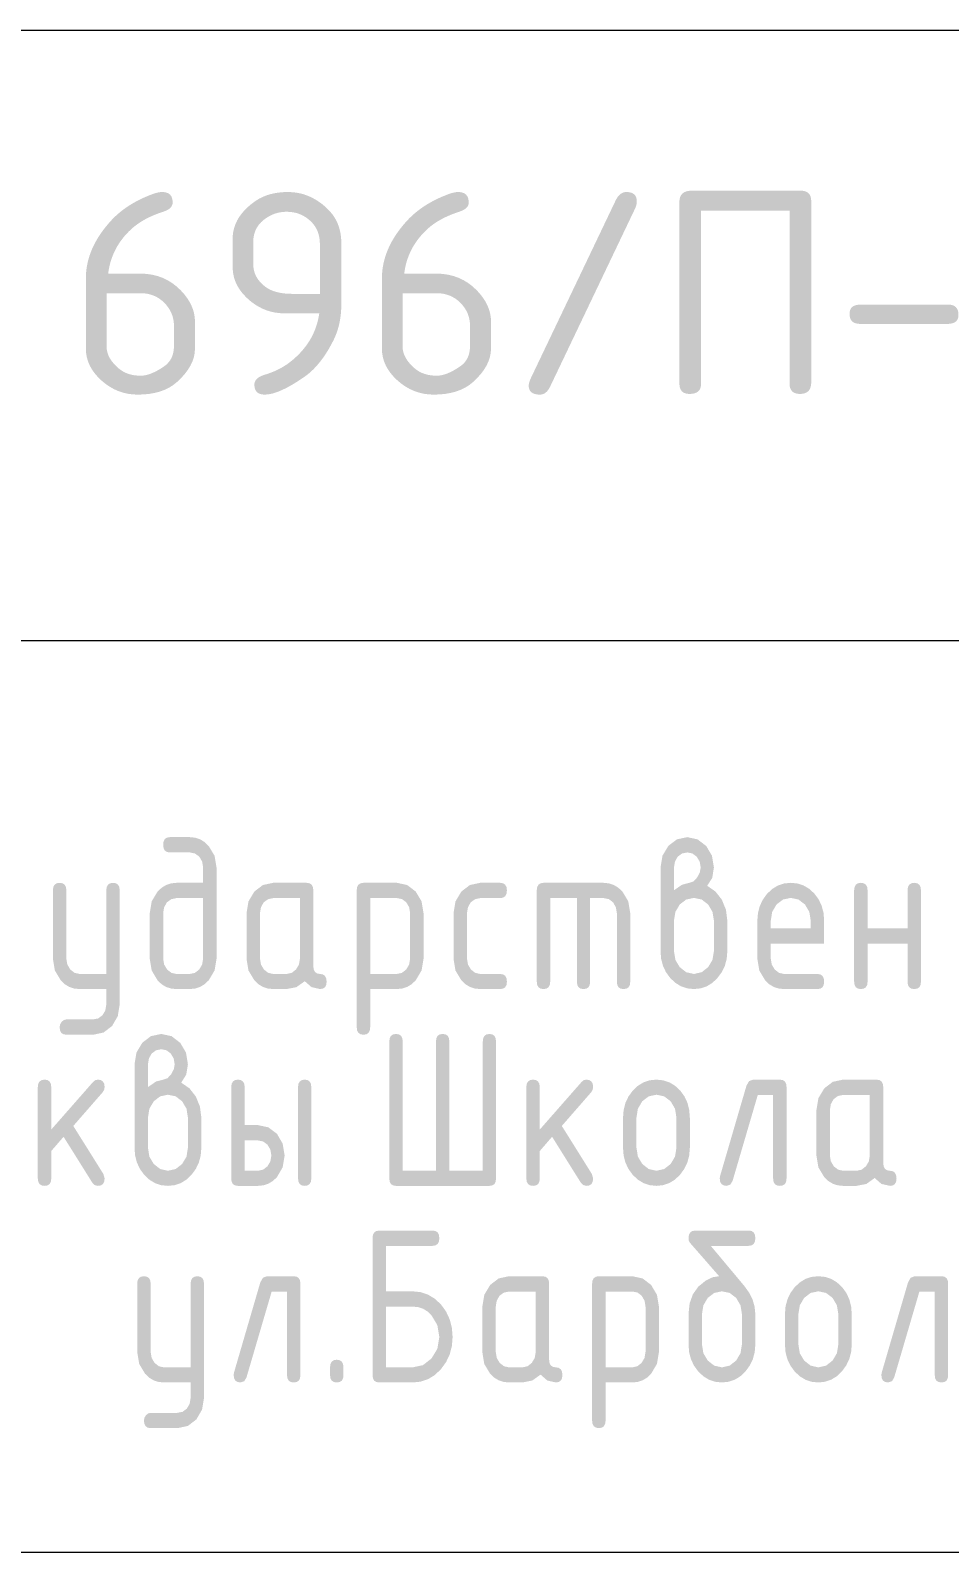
# Model space of a CAD drawing. Header units: millimetres. Extents: x 0 to 1189, y 0 to 841.
# Drawn here: x 1104.73 to 1119.83, y 34.96 to 59.98 of the extents above; entities that cross this region are included whole.
import ezdxf

# ---------------------------------------------------------------- set-up
doc = ezdxf.new("R2010")
doc.units = ezdxf.units.MM

msp = doc.modelspace()

# ---------------------------------------------------------------- hatches: boundary and pattern name
h = msp.add_hatch(color=7)
h.paths.add_polyline_path([(1107.783413, 46.220747), (1107.783413, 44.722544), (1107.751235, 44.528792), (1107.654979, 44.366459), (1107.58712, 44.302673), (1107.512697, 44.258008), (1107.43197, 44.231739), (1107.345196, 44.223143), (1107.124159, 44.223143), (1107.035525, 44.231739), (1106.954178, 44.258008), (1106.880375, 44.302673), (1106.814376, 44.366459), (1106.717638, 44.528792), (1106.685392, 44.722544), (1106.685392, 45.469992), (1106.717638, 45.663744), (1106.814376, 45.826077), (1106.881538, 45.888235), (1106.955212, 45.933082), (1107.035913, 45.960255), (1107.124159, 45.969393), (1107.562926, 45.969393), (1107.562926, 46.220747), (1107.547148, 46.31783), (1107.50119, 46.39879), (1107.430221, 46.450949), (1107.345196, 46.468794), (1107.013916, 46.468794), (1106.967356, 46.476649), (1106.933714, 46.500213), (1106.913302, 46.539488), (1106.906429, 46.594471), (1106.913302, 46.649455), (1106.933714, 46.688729), (1106.967356, 46.712294), (1107.013916, 46.720148), (1107.345196, 46.720148), (1107.43383, 46.711036), (1107.515177, 46.68363), (1107.58898, 46.637828), (1107.654979, 46.573525), (1107.751235, 46.414293)])
h.paths.add_polyline_path([(1107.562926, 44.722544), (1107.562926, 45.718039), (1107.124159, 45.718039), (1107.039065, 45.699987), (1106.967614, 45.648035), (1106.921932, 45.566868), (1106.906429, 45.469992), (1106.906429, 44.722544), (1106.922345, 44.626908), (1106.970921, 44.544502), (1107.041959, 44.489449), (1107.124159, 44.47119), (1107.345196, 44.47119), (1107.428637, 44.489449), (1107.498434, 44.544502), (1107.546803, 44.625668)])
h = msp.add_hatch(color=7)
h.paths.add_polyline_path([(1115.301877, 45.847023), (1115.434995, 45.938387), (1115.556538, 45.969393), (1115.622684, 45.992062), (1115.682215, 46.056485), (1115.726313, 46.138823), (1115.740644, 46.220747), (1115.724521, 46.31783), (1115.676152, 46.39879), (1115.604907, 46.452189), (1115.519607, 46.468794), (1115.434513, 46.450949), (1115.363062, 46.39879), (1115.31738, 46.31783), (1115.301877, 46.220747)])
h.paths.add_polyline_path([(1115.848131, 45.920335), (1115.984006, 45.826215), (1116.090115, 45.689927), (1116.156398, 45.525389), (1116.17886, 45.347622), (1116.17886, 44.844914), (1116.168568, 44.72052), (1116.137864, 44.605066), (1116.087005, 44.499431), (1116.016252, 44.404493), (1115.933087, 44.324765), (1115.840414, 44.268136), (1115.739059, 44.234348), (1115.62985, 44.223143), (1115.519426, 44.234348), (1115.417839, 44.268136), (1115.32483, 44.324765), (1115.240141, 44.404493), (1115.170136, 44.500826), (1115.120389, 44.606307), (1115.090692, 44.720985), (1115.080839, 44.844914), (1115.080839, 46.220747), (1115.113086, 46.414706), (1115.209824, 46.576832), (1115.350659, 46.684044), (1115.519607, 46.720148), (1115.689795, 46.68363), (1115.832697, 46.573525), (1115.926542, 46.414293), (1115.958374, 46.220747), (1115.930745, 46.050904)])
h.paths.add_polyline_path([(1115.958374, 44.848221), (1115.958374, 45.347622), (1115.935154, 45.491007), (1115.863565, 45.613308), (1115.756836, 45.694819), (1115.62985, 45.721346), (1115.503139, 45.694819), (1115.396686, 45.613308), (1115.325097, 45.491007), (1115.301877, 45.347622), (1115.301877, 44.848221), (1115.325097, 44.702425), (1115.396686, 44.583087), (1115.503139, 44.499647), (1115.62985, 44.47119), (1115.756836, 44.499647), (1115.863565, 44.583087), (1115.935154, 44.703872)])
h = msp.add_hatch(color=7)
h.dxf.hatch_style = 2
h.paths.add_polyline_path([(1105.971832, 43.96793), (1105.971832, 44.223143), (1105.533065, 44.223143), (1105.444431, 44.231739), (1105.363084, 44.258008), (1105.289281, 44.302673), (1105.223282, 44.366459), (1105.126543, 44.528792), (1105.094297, 44.722544), (1105.094297, 45.847023), (1105.101222, 45.900095), (1105.121996, 45.938387), (1105.156619, 45.96159), (1105.205092, 45.969393), (1105.253245, 45.96159), (1105.287705, 45.938387), (1105.308419, 45.900095), (1105.315335, 45.847023), (1105.315335, 44.722544), (1105.331251, 44.626908), (1105.379827, 44.544502), (1105.450865, 44.489449), (1105.533065, 44.47119), (1105.971832, 44.47119), (1105.971832, 45.847023), (1105.978748, 45.900095), (1105.999462, 45.938387), (1106.033921, 45.96159), (1106.082075, 45.969393), (1106.130462, 45.96159), (1106.164895, 45.938387), (1106.18548, 45.900095), (1106.192318, 45.847023), (1106.192318, 43.971789), (1106.160486, 43.77783), (1106.066641, 43.615704), (1105.926839, 43.508493), (1105.756858, 43.472388), (1105.315335, 43.472388), (1105.266948, 43.480243), (1105.232515, 43.503807), (1105.21193, 43.543081), (1105.205092, 43.598065), (1105.212602, 43.643058), (1105.238716, 43.685157), (1105.273511, 43.713751), (1105.315335, 43.723742), (1105.754102, 43.723742), (1105.839127, 43.740347), (1105.910096, 43.793746), (1105.956054, 43.871743)])
h = msp.add_hatch(color=7)
h.paths.add_polyline_path([(1109.154021, 45.718039), (1108.715253, 45.718039), (1108.630159, 45.699987), (1108.558708, 45.648035), (1108.513026, 45.566868), (1108.497523, 45.469992), (1108.497523, 44.722544), (1108.51344, 44.626908), (1108.562015, 44.544502), (1108.633053, 44.489449), (1108.715253, 44.47119), (1108.936291, 44.47119), (1109.019731, 44.489449), (1109.089529, 44.544502), (1109.137898, 44.625668), (1109.154021, 44.722544)])
h.paths.add_polyline_path([(1109.592788, 44.345513), (1109.585915, 44.291046), (1109.565503, 44.252909), (1109.531862, 44.230481), (1109.485301, 44.223143), (1109.344741, 44.254976), (1109.233947, 44.352128), (1109.097728, 44.254976), (1108.936291, 44.223143), (1108.715253, 44.223143), (1108.62662, 44.231739), (1108.545272, 44.258008), (1108.47147, 44.302673), (1108.40547, 44.366459), (1108.308732, 44.527345), (1108.276486, 44.722544), (1108.276486, 45.469992), (1108.308732, 45.663744), (1108.40547, 45.826077), (1108.545272, 45.933082), (1108.715253, 45.969393), (1109.264264, 45.969393), (1109.31265, 45.96159), (1109.347084, 45.938387), (1109.367668, 45.900095), (1109.374507, 45.847023), (1109.374507, 44.596867), (1109.381431, 44.541883), (1109.402205, 44.502609), (1109.436829, 44.479045), (1109.485301, 44.47119), (1109.531862, 44.463335), (1109.565503, 44.439771), (1109.585915, 44.400497)])
h = msp.add_hatch(color=7)
h.paths.add_polyline_path([(1110.087568, 45.847023), (1110.094493, 45.900095), (1110.115267, 45.938387), (1110.14989, 45.96159), (1110.198363, 45.969393), (1110.747373, 45.969393), (1110.917354, 45.933082), (1111.057156, 45.826077), (1111.153412, 45.663744), (1111.185589, 45.469992), (1111.185589, 44.722544), (1111.153412, 44.528792), (1111.057156, 44.366459), (1110.991157, 44.302673), (1110.917354, 44.258008), (1110.836007, 44.231739), (1110.747373, 44.223143), (1110.308606, 44.223143), (1110.308606, 43.594758), (1110.30169, 43.541686), (1110.280976, 43.503394), (1110.246517, 43.480191), (1110.198363, 43.472388), (1110.14989, 43.480191), (1110.115267, 43.503394), (1110.094493, 43.541686), (1110.087568, 43.594758)])
h.paths.add_polyline_path([(1110.308606, 45.718039), (1110.308606, 44.47119), (1110.747373, 44.47119), (1110.830813, 44.489449), (1110.900611, 44.544502), (1110.94898, 44.625668), (1110.965103, 44.722544), (1110.965103, 45.469992), (1110.949325, 45.566868), (1110.903367, 45.648035), (1110.832398, 45.701434), (1110.747373, 45.718039)])
h = msp.add_hatch(color=7)
h.dxf.hatch_style = 2
h.paths.add_polyline_path([(1111.8997, 45.469992), (1111.8997, 44.722544), (1111.915616, 44.626908), (1111.964192, 44.544502), (1112.03523, 44.489449), (1112.11743, 44.47119), (1112.445954, 44.47119), (1112.494108, 44.463335), (1112.528568, 44.439771), (1112.549281, 44.400497), (1112.556197, 44.345513), (1112.549281, 44.291046), (1112.528568, 44.252909), (1112.494108, 44.230481), (1112.445954, 44.223143), (1112.11743, 44.223143), (1112.028796, 44.231739), (1111.947449, 44.258008), (1111.873647, 44.302673), (1111.807647, 44.366459), (1111.710909, 44.527345), (1111.678663, 44.722544), (1111.678663, 45.469992), (1111.710909, 45.663744), (1111.807647, 45.826077), (1111.947449, 45.933082), (1112.11743, 45.969393), (1112.445954, 45.969393), (1112.494108, 45.961538), (1112.528568, 45.937974), (1112.549281, 45.8987), (1112.556197, 45.843716), (1112.549281, 45.788732), (1112.528568, 45.749458), (1112.494108, 45.725894), (1112.445954, 45.718039), (1112.11743, 45.718039), (1112.032336, 45.699987), (1111.960885, 45.648035), (1111.915203, 45.566868)])
h = msp.add_hatch(color=7)
h.dxf.hatch_style = 2
h.paths.add_polyline_path([(1113.157465, 45.969393), (1114.144691, 45.969393), (1114.233179, 45.960255), (1114.313914, 45.933082), (1114.387622, 45.888235), (1114.455025, 45.826077), (1114.551281, 45.663744), (1114.583459, 45.469992), (1114.583459, 44.345513), (1114.576543, 44.291046), (1114.555829, 44.252909), (1114.521369, 44.230481), (1114.473216, 44.223143), (1114.424829, 44.230481), (1114.390396, 44.252909), (1114.369811, 44.291046), (1114.362973, 44.345513), (1114.362973, 45.469992), (1114.347194, 45.566868), (1114.301236, 45.648035), (1114.230199, 45.701434), (1114.144691, 45.718039), (1113.924205, 45.718039), (1113.924205, 44.345513), (1113.917289, 44.291046), (1113.896576, 44.252909), (1113.862116, 44.230481), (1113.813962, 44.223143), (1113.767169, 44.230481), (1113.733554, 44.252909), (1113.713271, 44.291046), (1113.706475, 44.345513), (1113.706475, 45.718039), (1113.267708, 45.718039), (1113.267708, 44.345513), (1113.260792, 44.291046), (1113.240078, 44.252909), (1113.205619, 44.230481), (1113.157465, 44.223143), (1113.108992, 44.230481), (1113.074369, 44.252909), (1113.053595, 44.291046), (1113.04667, 44.345513), (1113.04667, 45.847023), (1113.053595, 45.900095), (1113.074369, 45.938387), (1113.108992, 45.96159)])
h = msp.add_hatch(color=7)
h.paths.add_polyline_path([(1117.220944, 45.721346), (1117.094234, 45.694819), (1116.98778, 45.613308), (1116.916191, 45.492247), (1116.892971, 45.347622), (1116.892971, 45.221945), (1117.549468, 45.221945), (1117.549468, 45.347622), (1117.526249, 45.492247), (1117.454659, 45.613308), (1117.34793, 45.694819)])
h.paths.add_polyline_path([(1116.892971, 44.970591), (1116.892971, 44.722544), (1116.908887, 44.626908), (1116.957463, 44.544502), (1117.028501, 44.489449), (1117.110701, 44.47119), (1117.659712, 44.47119), (1117.708098, 44.463335), (1117.742532, 44.439771), (1117.763116, 44.400497), (1117.769955, 44.345513), (1117.763116, 44.291046), (1117.742532, 44.252909), (1117.708098, 44.230481), (1117.659712, 44.223143), (1117.110701, 44.223143), (1117.022067, 44.231739), (1116.94072, 44.258008), (1116.866918, 44.302673), (1116.800918, 44.366459), (1116.70418, 44.527345), (1116.671934, 44.722544), (1116.671934, 45.344315), (1116.681787, 45.470156), (1116.711483, 45.585816), (1116.761231, 45.691658), (1116.831235, 45.788043), (1116.915924, 45.867771), (1117.008933, 45.9244), (1117.11052, 45.958188), (1117.220944, 45.969393), (1117.331601, 45.95824), (1117.433162, 45.924814), (1117.526042, 45.869167), (1117.610653, 45.791351), (1117.68089, 45.694965), (1117.730612, 45.589124), (1117.760179, 45.473463), (1117.769955, 45.347622), (1117.769955, 44.970591)])
h = msp.add_hatch(color=7)
h.dxf.hatch_style = 2
h.paths.add_polyline_path([(1118.484065, 44.970591), (1118.484065, 44.345513), (1118.477149, 44.291046), (1118.456436, 44.252909), (1118.421976, 44.230481), (1118.373822, 44.223143), (1118.32535, 44.230481), (1118.290727, 44.252909), (1118.269953, 44.291046), (1118.263028, 44.345513), (1118.263028, 45.847023), (1118.269953, 45.900095), (1118.290727, 45.938387), (1118.32535, 45.96159), (1118.373822, 45.969393), (1118.421976, 45.96159), (1118.456436, 45.938387), (1118.477149, 45.900095), (1118.484065, 45.847023), (1118.484065, 45.221945), (1119.140563, 45.221945), (1119.140563, 45.847023), (1119.147479, 45.900095), (1119.168192, 45.938387), (1119.202652, 45.96159), (1119.250806, 45.969393), (1119.299192, 45.96159), (1119.333626, 45.938387), (1119.35421, 45.900095), (1119.361049, 45.847023), (1119.361049, 44.345513), (1119.35421, 44.291046), (1119.333626, 44.252909), (1119.299192, 44.230481), (1119.250806, 44.223143), (1119.202652, 44.230481), (1119.168192, 44.252909), (1119.147479, 44.291046), (1119.140563, 44.345513), (1119.140563, 44.970591)])
h = msp.add_hatch(color=7)
h.paths.add_polyline_path([(1106.656624, 42.612044), (1106.789743, 42.703408), (1106.911286, 42.734414), (1106.977432, 42.757083), (1107.036963, 42.821506), (1107.08106, 42.903844), (1107.095392, 42.985768), (1107.079269, 43.082851), (1107.0309, 43.163811), (1106.959655, 43.21721), (1106.874354, 43.233815), (1106.789261, 43.215969), (1106.717809, 43.163811), (1106.672127, 43.082851), (1106.656624, 42.985768)])
h.paths.add_polyline_path([(1107.202879, 42.685356), (1107.338753, 42.591236), (1107.444862, 42.454948), (1107.511146, 42.29041), (1107.533608, 42.112643), (1107.533608, 41.609935), (1107.523316, 41.485541), (1107.492611, 41.370087), (1107.441753, 41.264452), (1107.370999, 41.169514), (1107.287835, 41.089786), (1107.195162, 41.033157), (1107.093807, 40.999369), (1106.984597, 40.988164), (1106.874174, 40.999369), (1106.772586, 41.033157), (1106.679577, 41.089786), (1106.594888, 41.169514), (1106.524884, 41.265847), (1106.475137, 41.371327), (1106.44544, 41.486006), (1106.435587, 41.609935), (1106.435587, 42.985768), (1106.467833, 43.179727), (1106.564571, 43.341853), (1106.705407, 43.449065), (1106.874354, 43.485169), (1107.044542, 43.448651), (1107.187445, 43.338546), (1107.281289, 43.179314), (1107.313122, 42.985768), (1107.285492, 42.815925)])
h.paths.add_polyline_path([(1107.313122, 41.613242), (1107.313122, 42.112643), (1107.289902, 42.256028), (1107.218313, 42.378329), (1107.111584, 42.45984), (1106.984597, 42.486367), (1106.857887, 42.45984), (1106.751433, 42.378329), (1106.679844, 42.256028), (1106.656624, 42.112643), (1106.656624, 41.613242), (1106.679844, 41.467446), (1106.751433, 41.348108), (1106.857887, 41.264667), (1106.984597, 41.236211), (1107.111584, 41.264667), (1107.218313, 41.348108), (1107.289902, 41.468893)])
h = msp.add_hatch(color=7)
h.dxf.hatch_style = 2
h.paths.add_polyline_path([(1111.610515, 41.236211), (1112.159525, 41.236211), (1112.159525, 43.359492), (1112.166441, 43.414476), (1112.187155, 43.45375), (1112.221614, 43.477314), (1112.269768, 43.485169), (1112.316561, 43.477314), (1112.350177, 43.45375), (1112.37046, 43.414476), (1112.377255, 43.359492), (1112.377255, 41.110534), (1112.37046, 41.056067), (1112.350177, 41.01793), (1112.316561, 40.995502), (1112.269768, 40.988164), (1110.733531, 40.988164), (1110.685059, 40.995502), (1110.650436, 41.01793), (1110.629662, 41.056067), (1110.622737, 41.110534), (1110.622737, 43.359492), (1110.629662, 43.414476), (1110.650436, 43.45375), (1110.685059, 43.477314), (1110.733531, 43.485169), (1110.781685, 43.477314), (1110.816145, 43.45375), (1110.836858, 43.414476), (1110.843774, 43.359492), (1110.843774, 41.236211), (1111.390029, 41.236211), (1111.390029, 43.359492), (1111.396867, 43.414476), (1111.417452, 43.45375), (1111.451885, 43.477314), (1111.500272, 43.485169), (1111.548426, 43.477314), (1111.582885, 43.45375), (1111.603599, 43.414476), (1111.610515, 43.359492)])
h = msp.add_hatch(color=7)
h.dxf.hatch_style = 2
h.paths.add_polyline_path([(1105.067255, 41.913654), (1105.757377, 42.699687), (1105.791346, 42.726146), (1105.833996, 42.734414), (1105.882382, 42.726611), (1105.916816, 42.703408), (1105.9374, 42.665116), (1105.944239, 42.612044), (1105.935488, 42.564571), (1105.910615, 42.524952), (1105.429404, 41.973186), (1105.923293, 41.183845), (1105.944239, 41.110534), (1105.9374, 41.056067), (1105.916816, 41.01793), (1105.882382, 40.995502), (1105.833996, 40.988164), (1105.781148, 41.001324), (1105.741943, 41.040529), (1105.269551, 41.795143), (1105.067255, 41.560877), (1105.067255, 41.110534), (1105.060339, 41.056067), (1105.039626, 41.01793), (1105.005166, 40.995502), (1104.957012, 40.988164), (1104.90854, 40.995502), (1104.873917, 41.01793), (1104.853143, 41.056067), (1104.846218, 41.110534), (1104.846218, 42.612044), (1104.853143, 42.665116), (1104.873917, 42.703408), (1104.90854, 42.726611), (1104.957012, 42.734414), (1105.005166, 42.726611), (1105.039626, 42.703408), (1105.060339, 42.665116), (1105.067255, 42.612044)])
h = msp.add_hatch(color=7)
h.paths.add_polyline_path([(1108.902491, 41.487565), (1108.870658, 41.293813), (1108.776814, 41.13148), (1108.708825, 41.067694), (1108.633911, 41.023028), (1108.552176, 40.996759), (1108.463723, 40.988164), (1108.13575, 40.988164), (1108.087278, 40.995502), (1108.052655, 41.01793), (1108.031881, 41.056067), (1108.024956, 41.110534), (1108.024956, 42.612044), (1108.031881, 42.665116), (1108.052655, 42.703408), (1108.087278, 42.726611), (1108.13575, 42.734414), (1108.183904, 42.726611), (1108.218364, 42.703408), (1108.239077, 42.665116), (1108.245993, 42.612044), (1108.245993, 41.986966), (1108.463723, 41.986966), (1108.633911, 41.950655), (1108.776814, 41.84365), (1108.870658, 41.681317)])
h.paths.add_polyline_path([(1108.684761, 41.487565), (1108.668638, 41.584441), (1108.620268, 41.665608), (1108.549024, 41.717766), (1108.463723, 41.735612), (1108.245993, 41.735612), (1108.245993, 41.236211), (1108.463723, 41.236211), (1108.549024, 41.25447), (1108.620268, 41.309522), (1108.668638, 41.390689)])
h.paths.add_polyline_path([(1109.122977, 42.612044), (1109.129901, 42.665116), (1109.150675, 42.703408), (1109.185299, 42.726611), (1109.233771, 42.734414), (1109.280332, 42.726611), (1109.313973, 42.703408), (1109.334385, 42.665116), (1109.341258, 42.612044), (1109.341258, 41.110534), (1109.334385, 41.056067), (1109.313973, 41.01793), (1109.280332, 40.995502), (1109.233771, 40.988164), (1109.185299, 40.995502), (1109.150675, 41.01793), (1109.129901, 41.056067), (1109.122977, 41.110534)])
h = msp.add_hatch(color=7)
h.dxf.hatch_style = 2
h.paths.add_polyline_path([(1113.096206, 41.913654), (1113.786328, 42.699687), (1113.820296, 42.726146), (1113.862947, 42.734414), (1113.911333, 42.726611), (1113.945767, 42.703408), (1113.966351, 42.665116), (1113.97319, 42.612044), (1113.964439, 42.564571), (1113.939565, 42.524952), (1113.458355, 41.973186), (1113.952243, 41.183845), (1113.97319, 41.110534), (1113.966351, 41.056067), (1113.945767, 41.01793), (1113.911333, 40.995502), (1113.862947, 40.988164), (1113.810099, 41.001324), (1113.770894, 41.040529), (1113.298502, 41.795143), (1113.096206, 41.560877), (1113.096206, 41.110534), (1113.08929, 41.056067), (1113.068576, 41.01793), (1113.034117, 40.995502), (1112.985963, 40.988164), (1112.937491, 40.995502), (1112.902867, 41.01793), (1112.882093, 41.056067), (1112.875169, 41.110534), (1112.875169, 42.612044), (1112.882093, 42.665116), (1112.902867, 42.703408), (1112.937491, 42.726611), (1112.985963, 42.734414), (1113.034117, 42.726611), (1113.068576, 42.703408), (1113.08929, 42.665116), (1113.096206, 42.612044)])
h = msp.add_hatch(color=7)
h.paths.add_polyline_path([(1114.464538, 41.609935), (1114.464538, 42.109336), (1114.474391, 42.235177), (1114.504087, 42.350837), (1114.553835, 42.456679), (1114.623839, 42.553064), (1114.708528, 42.632792), (1114.801537, 42.689421), (1114.903124, 42.723209), (1115.013548, 42.734414), (1115.124205, 42.72326), (1115.225766, 42.689834), (1115.318646, 42.634188), (1115.403257, 42.556371), (1115.473494, 42.459935), (1115.523216, 42.353731), (1115.552783, 42.237089), (1115.562559, 42.109336), (1115.562559, 41.609935), (1115.552266, 41.486006), (1115.521562, 41.371327), (1115.470704, 41.265847), (1115.39995, 41.169514), (1115.316785, 41.089786), (1115.224112, 41.033157), (1115.122758, 40.999369), (1115.013548, 40.988164), (1114.903124, 40.999369), (1114.801537, 41.033157), (1114.708528, 41.089786), (1114.623839, 41.169514), (1114.553835, 41.265847), (1114.504087, 41.371327), (1114.474391, 41.486006)])
h.paths.add_polyline_path([(1115.342072, 41.613242), (1115.342072, 42.112643), (1115.318852, 42.256028), (1115.247263, 42.378329), (1115.140534, 42.45984), (1115.013548, 42.486367), (1114.886837, 42.45984), (1114.780384, 42.378329), (1114.708795, 42.256028), (1114.685575, 42.112643), (1114.685575, 41.613242), (1114.708795, 41.467446), (1114.780384, 41.348108), (1114.886837, 41.264667), (1115.013548, 41.236211), (1115.140534, 41.264667), (1115.247263, 41.348108), (1115.318852, 41.468893)])
h = msp.add_hatch(color=7)
h.dxf.hatch_style = 2
h.paths.add_polyline_path([(1116.602917, 42.734414), (1117.041684, 42.734414), (1117.090071, 42.726611), (1117.124504, 42.703408), (1117.145089, 42.665116), (1117.151927, 42.612044), (1117.151927, 41.110534), (1117.145089, 41.056067), (1117.124504, 41.01793), (1117.090071, 40.995502), (1117.041684, 40.988164), (1116.993531, 40.995502), (1116.959071, 41.01793), (1116.938357, 41.056067), (1116.931441, 41.110534), (1116.931441, 42.48306), (1116.679536, 42.48306), (1116.265573, 41.071949), (1116.22878, 41.009179), (1116.164701, 40.988164), (1116.116228, 40.996019), (1116.081605, 41.019583), (1116.060831, 41.058857), (1116.053907, 41.113841), (1116.060521, 41.152426), (1116.492674, 42.63299), (1116.53622, 42.709954)])
h = msp.add_hatch(color=7)
h.paths.add_polyline_path([(1118.52081, 42.48306), (1118.082043, 42.48306), (1117.996949, 42.465007), (1117.925498, 42.413055), (1117.879816, 42.331889), (1117.864313, 42.235013), (1117.864313, 41.487565), (1117.880229, 41.391929), (1117.928805, 41.309522), (1117.999843, 41.25447), (1118.082043, 41.236211), (1118.30308, 41.236211), (1118.38652, 41.25447), (1118.456318, 41.309522), (1118.504687, 41.390689), (1118.52081, 41.487565)])
h.paths.add_polyline_path([(1118.959578, 41.110534), (1118.952705, 41.056067), (1118.932292, 41.01793), (1118.898651, 40.995502), (1118.852091, 40.988164), (1118.711531, 41.019997), (1118.600736, 41.117148), (1118.464517, 41.019997), (1118.30308, 40.988164), (1118.082043, 40.988164), (1117.993409, 40.996759), (1117.912062, 41.023028), (1117.838259, 41.067694), (1117.77226, 41.13148), (1117.675522, 41.292366), (1117.643276, 41.487565), (1117.643276, 42.235013), (1117.675522, 42.428765), (1117.77226, 42.591098), (1117.912062, 42.698103), (1118.082043, 42.734414), (1118.631053, 42.734414), (1118.67944, 42.726611), (1118.713873, 42.703408), (1118.734458, 42.665116), (1118.741296, 42.612044), (1118.741296, 41.361888), (1118.748221, 41.306904), (1118.768995, 41.26763), (1118.803618, 41.244066), (1118.852091, 41.236211), (1118.898651, 41.228356), (1118.932292, 41.204792), (1118.952705, 41.165517)])
h = msp.add_hatch(color=7)
h.paths.add_polyline_path([(1111.663655, 38.50416), (1111.651562, 38.354867), (1111.615285, 38.216426), (1111.554824, 38.089147), (1111.470178, 37.97334), (1111.370236, 37.877635), (1111.259338, 37.810043), (1111.138105, 37.769942), (1111.007157, 37.756713), (1110.458147, 37.756713), (1110.409674, 37.764051), (1110.375051, 37.786478), (1110.354277, 37.824615), (1110.347353, 37.879082), (1110.347353, 40.128041), (1110.354277, 40.183024), (1110.375051, 40.222298), (1110.409674, 40.245863), (1110.458147, 40.253718), (1111.33513, 40.253718), (1111.383517, 40.245863), (1111.41795, 40.222298), (1111.438535, 40.183024), (1111.445373, 40.128041), (1111.438535, 40.073057), (1111.41795, 40.033783), (1111.383517, 40.010218), (1111.33513, 40.002364), (1110.56839, 40.002364), (1110.56839, 39.254916), (1111.007157, 39.254916), (1111.138148, 39.241221), (1111.259683, 39.200345), (1111.371399, 39.132598), (1111.472934, 39.038288), (1111.555987, 38.922429), (1111.61563, 38.794789), (1111.651605, 38.655366)])
h.paths.add_polyline_path([(1110.56839, 39.003561), (1110.56839, 38.004759), (1111.007157, 38.004759), (1111.177138, 38.041484), (1111.31694, 38.151383), (1111.413196, 38.310615), (1111.445373, 38.50416), (1111.413196, 38.697913), (1111.31694, 38.860246), (1111.250941, 38.924031), (1111.177138, 38.968697), (1111.095791, 38.994966), (1111.007157, 39.003561)])
h = msp.add_hatch(color=7)
h.paths.add_polyline_path([(1116.63904, 38.877884), (1116.63904, 38.378483), (1116.628748, 38.254555), (1116.598043, 38.139876), (1116.547185, 38.034396), (1116.476431, 37.938062), (1116.393267, 37.858334), (1116.300594, 37.801705), (1116.199239, 37.767918), (1116.09003, 37.756713), (1115.979606, 37.767918), (1115.878018, 37.801705), (1115.785009, 37.858334), (1115.70032, 37.938062), (1115.630316, 38.034396), (1115.580569, 38.139876), (1115.550872, 38.254555), (1115.541019, 38.378483), (1115.541019, 38.881192), (1115.558813, 39.055384), (1115.612264, 39.205651), (1115.701474, 39.331629), (1115.826549, 39.432958), (1115.938928, 39.486357), (1116.044279, 39.502963), (1115.562516, 40.054729), (1115.546187, 40.08353), (1115.541019, 40.128041), (1115.547944, 40.183024), (1115.568718, 40.222298), (1115.603341, 40.245863), (1115.651813, 40.253718), (1116.531553, 40.253718), (1116.578346, 40.245863), (1116.611961, 40.222298), (1116.632244, 40.183024), (1116.63904, 40.128041), (1116.632244, 40.073057), (1116.611961, 40.033783), (1116.578346, 40.010218), (1116.531553, 40.002364), (1115.906475, 40.002364), (1116.458241, 39.342559), (1116.536953, 39.233057), (1116.593496, 39.119317), (1116.627611, 39.001029)])
h.paths.add_polyline_path([(1116.418554, 38.381791), (1116.418554, 38.881192), (1116.395334, 39.024577), (1116.323745, 39.146877), (1116.217016, 39.228388), (1116.09003, 39.254916), (1115.963319, 39.228388), (1115.856865, 39.146877), (1115.785276, 39.024577), (1115.762056, 38.881192), (1115.762056, 38.381791), (1115.785276, 38.235994), (1115.856865, 38.116656), (1115.963319, 38.033216), (1116.09003, 38.004759), (1116.217016, 38.033216), (1116.323745, 38.116656), (1116.395334, 38.237441)])
h = msp.add_hatch(color=7)
h.dxf.hatch_style = 2
h.paths.add_polyline_path([(1107.357346, 37.5015), (1107.357346, 37.756713), (1106.918579, 37.756713), (1106.829945, 37.765308), (1106.748598, 37.791577), (1106.674795, 37.836243), (1106.608796, 37.900029), (1106.512058, 38.062361), (1106.479812, 38.256114), (1106.479812, 39.380593), (1106.486736, 39.433664), (1106.50751, 39.471957), (1106.542133, 39.495159), (1106.590606, 39.502963), (1106.63876, 39.495159), (1106.673219, 39.471957), (1106.693933, 39.433664), (1106.700849, 39.380593), (1106.700849, 38.256114), (1106.716765, 38.160478), (1106.765341, 38.078071), (1106.836379, 38.023018), (1106.918579, 38.004759), (1107.357346, 38.004759), (1107.357346, 39.380593), (1107.364262, 39.433664), (1107.384976, 39.471957), (1107.419436, 39.495159), (1107.467589, 39.502963), (1107.515976, 39.495159), (1107.55041, 39.471957), (1107.570994, 39.433664), (1107.577832, 39.380593), (1107.577832, 37.505358), (1107.546, 37.311399), (1107.452155, 37.149273), (1107.312353, 37.042062), (1107.142372, 37.005957), (1106.700849, 37.005957), (1106.652463, 37.013812), (1106.618029, 37.037377), (1106.597444, 37.076651), (1106.590606, 37.131634), (1106.598116, 37.176627), (1106.62423, 37.218726), (1106.659026, 37.247321), (1106.700849, 37.257311), (1107.139616, 37.257311), (1107.224641, 37.273917), (1107.29561, 37.327316), (1107.341568, 37.405313)])
h = msp.add_hatch(color=7)
h.dxf.hatch_style = 2
h.paths.add_polyline_path([(1108.613385, 39.502963), (1109.052153, 39.502963), (1109.100539, 39.495159), (1109.134973, 39.471957), (1109.155557, 39.433664), (1109.162396, 39.380593), (1109.162396, 37.879082), (1109.155557, 37.824615), (1109.134973, 37.786478), (1109.100539, 37.764051), (1109.052153, 37.756713), (1109.003999, 37.764051), (1108.969539, 37.786478), (1108.948826, 37.824615), (1108.94191, 37.879082), (1108.94191, 39.251608), (1108.690004, 39.251608), (1108.276042, 37.840497), (1108.239248, 37.777728), (1108.175169, 37.756713), (1108.126697, 37.764567), (1108.092074, 37.788132), (1108.0713, 37.827406), (1108.064375, 37.88239), (1108.07099, 37.920975), (1108.503142, 39.401539), (1108.546688, 39.478502)])
h = msp.add_hatch(color=7)
h.paths.add_polyline_path([(1113.029439, 39.251608), (1112.590671, 39.251608), (1112.505578, 39.233556), (1112.434126, 39.181604), (1112.388444, 39.100438), (1112.372941, 39.003561), (1112.372941, 38.256114), (1112.388858, 38.160478), (1112.437434, 38.078071), (1112.508471, 38.023018), (1112.590671, 38.004759), (1112.811709, 38.004759), (1112.895149, 38.023018), (1112.964947, 38.078071), (1113.013316, 38.159237), (1113.029439, 38.256114)])
h.paths.add_polyline_path([(1113.468206, 37.879082), (1113.461333, 37.824615), (1113.440921, 37.786478), (1113.40728, 37.764051), (1113.360719, 37.756713), (1113.220159, 37.788545), (1113.109365, 37.885697), (1112.973146, 37.788545), (1112.811709, 37.756713), (1112.590671, 37.756713), (1112.502038, 37.765308), (1112.42069, 37.791577), (1112.346888, 37.836243), (1112.280888, 37.900029), (1112.18415, 38.060914), (1112.151904, 38.256114), (1112.151904, 39.003561), (1112.18415, 39.197314), (1112.280888, 39.359647), (1112.42069, 39.466651), (1112.590671, 39.502963), (1113.139682, 39.502963), (1113.188068, 39.495159), (1113.222502, 39.471957), (1113.243086, 39.433664), (1113.249925, 39.380593), (1113.249925, 38.130436), (1113.25685, 38.075453), (1113.277623, 38.036179), (1113.312247, 38.012614), (1113.360719, 38.004759), (1113.40728, 37.996905), (1113.440921, 37.97334), (1113.461333, 37.934066)])
h = msp.add_hatch(color=7)
h.paths.add_polyline_path([(1113.956456, 39.380593), (1113.96338, 39.433664), (1113.984154, 39.471957), (1114.018777, 39.495159), (1114.06725, 39.502963), (1114.61626, 39.502963), (1114.786241, 39.466651), (1114.926043, 39.359647), (1115.022299, 39.197314), (1115.054477, 39.003561), (1115.054477, 38.256114), (1115.022299, 38.062361), (1114.926043, 37.900029), (1114.860044, 37.836243), (1114.786241, 37.791577), (1114.704894, 37.765308), (1114.61626, 37.756713), (1114.177493, 37.756713), (1114.177493, 37.128327), (1114.170577, 37.075255), (1114.149863, 37.036963), (1114.115404, 37.01376), (1114.06725, 37.005957), (1114.018777, 37.01376), (1113.984154, 37.036963), (1113.96338, 37.075255), (1113.956456, 37.128327)])
h.paths.add_polyline_path([(1114.177493, 39.251608), (1114.177493, 38.004759), (1114.61626, 38.004759), (1114.699701, 38.023018), (1114.769498, 38.078071), (1114.817867, 38.159237), (1114.83399, 38.256114), (1114.83399, 39.003561), (1114.818212, 39.100438), (1114.772254, 39.181604), (1114.701285, 39.235003), (1114.61626, 39.251608)])
h = msp.add_hatch(color=7)
h.paths.add_polyline_path([(1117.125583, 38.378483), (1117.125583, 38.877884), (1117.135436, 39.003725), (1117.165132, 39.119386), (1117.214879, 39.225228), (1117.284884, 39.321613), (1117.369573, 39.401341), (1117.462582, 39.45797), (1117.564169, 39.491757), (1117.674593, 39.502963), (1117.785249, 39.491809), (1117.886811, 39.458383), (1117.979691, 39.402736), (1118.064302, 39.32492), (1118.134539, 39.228483), (1118.18426, 39.122279), (1118.213828, 39.005637), (1118.223603, 38.877884), (1118.223603, 38.378483), (1118.213311, 38.254555), (1118.182607, 38.139876), (1118.131749, 38.034396), (1118.060995, 37.938062), (1117.97783, 37.858334), (1117.885157, 37.801705), (1117.783802, 37.767918), (1117.674593, 37.756713), (1117.564169, 37.767918), (1117.462582, 37.801705), (1117.369573, 37.858334), (1117.284884, 37.938062), (1117.214879, 38.034396), (1117.165132, 38.139876), (1117.135436, 38.254555)])
h.paths.add_polyline_path([(1118.003117, 38.381791), (1118.003117, 38.881192), (1117.979897, 39.024577), (1117.908308, 39.146877), (1117.801579, 39.228388), (1117.674593, 39.254916), (1117.547882, 39.228388), (1117.441429, 39.146877), (1117.36984, 39.024577), (1117.34662, 38.881192), (1117.34662, 38.381791), (1117.36984, 38.235994), (1117.441429, 38.116656), (1117.547882, 38.033216), (1117.674593, 38.004759), (1117.801579, 38.033216), (1117.908308, 38.116656), (1117.979897, 38.237441)])
h = msp.add_hatch(color=7)
h.dxf.hatch_style = 2
h.paths.add_polyline_path([(1119.259156, 39.502963), (1119.697924, 39.502963), (1119.74631, 39.495159), (1119.780744, 39.471957), (1119.801328, 39.433664), (1119.808167, 39.380593), (1119.808167, 37.879082), (1119.801328, 37.824615), (1119.780744, 37.786478), (1119.74631, 37.764051), (1119.697924, 37.756713), (1119.64977, 37.764051), (1119.61531, 37.786478), (1119.594597, 37.824615), (1119.587681, 37.879082), (1119.587681, 39.251608), (1119.335775, 39.251608), (1118.921813, 37.840497), (1118.885019, 37.777728), (1118.82094, 37.756713), (1118.772468, 37.764567), (1118.737845, 37.788132), (1118.717071, 37.827406), (1118.710146, 37.88239), (1118.716761, 37.920975), (1119.148913, 39.401539), (1119.192459, 39.478502)])
h = msp.add_hatch(color=7)
h.dxf.hatch_style = 2
h.paths.add_polyline_path([(1109.648939, 38.004759), (1109.655863, 38.059743), (1109.676637, 38.099017), (1109.71126, 38.122582), (1109.759733, 38.130436), (1109.807887, 38.122582), (1109.842346, 38.099017), (1109.86306, 38.059743), (1109.869976, 38.004759), (1109.869976, 37.879082), (1109.86306, 37.824615), (1109.842346, 37.786478), (1109.807887, 37.764051), (1109.759733, 37.756713), (1109.71126, 37.764051), (1109.676637, 37.786478), (1109.655863, 37.824615), (1109.648939, 37.879082)])

# ---------------------------------------------------------------- linework, layer by layer
at = {"color": 7, "lineweight": 0}
for points in [[(1184.111809, 59.979862), (999.111526, 59.979862)], [(1184.111809, 49.946847), (1064.131626, 49.946847)], [(1184.111809, 34.960824), (999.111526, 34.960824)]]:
    msp.add_lwpolyline(points, dxfattribs=at)

# ---------------------------------------------------------------- texts
at = {"color": 7, "insert": (1105.326046, 57.323808), "char_height": 3.329924, "width": 46.81151802, "attachment_point": 1}
msp.add_mtext('{\\fISOCPEUR|b0|i0|c204|p34;696/П-24-АНО/АР}', dxfattribs=at)

doc.saveas('drawing.dxf')
